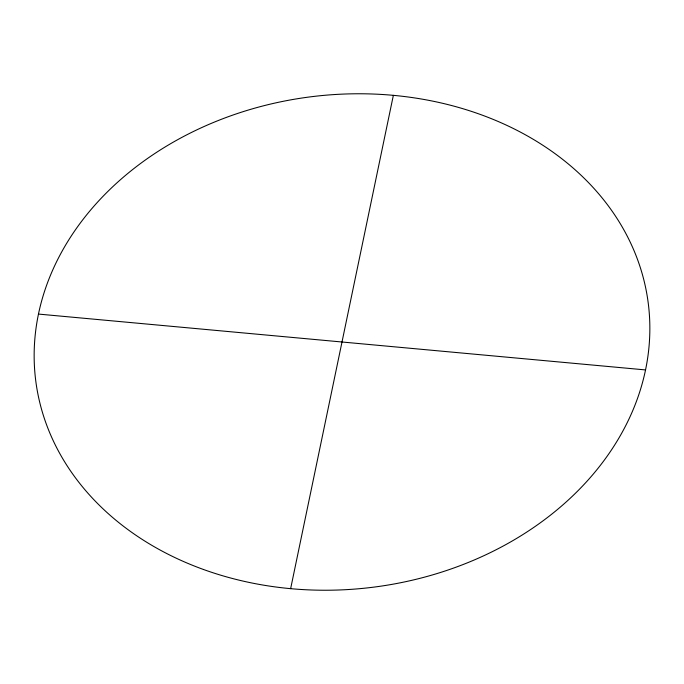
<?xml version="1.0" encoding="UTF-8"?>
<svg xmlns="http://www.w3.org/2000/svg" width="684" height="684" viewBox="0 0 684 684"><rect width="100%" height="100%" fill="white"/><g stroke="black" fill="none" stroke-linecap="round" stroke-linejoin="round"><path stroke-width="1.03" d="M290.64 588.659L393.36 95.341M38.466 314.076L645.534 369.924M203.447 569.473A308.698 247.181 -7.1 0 0 649.355 314.332A308.698 247.181 -7.1 0 0 173.197 142.195A308.698 247.181 -7.1 0 0 203.447 569.473"/></g></svg>
